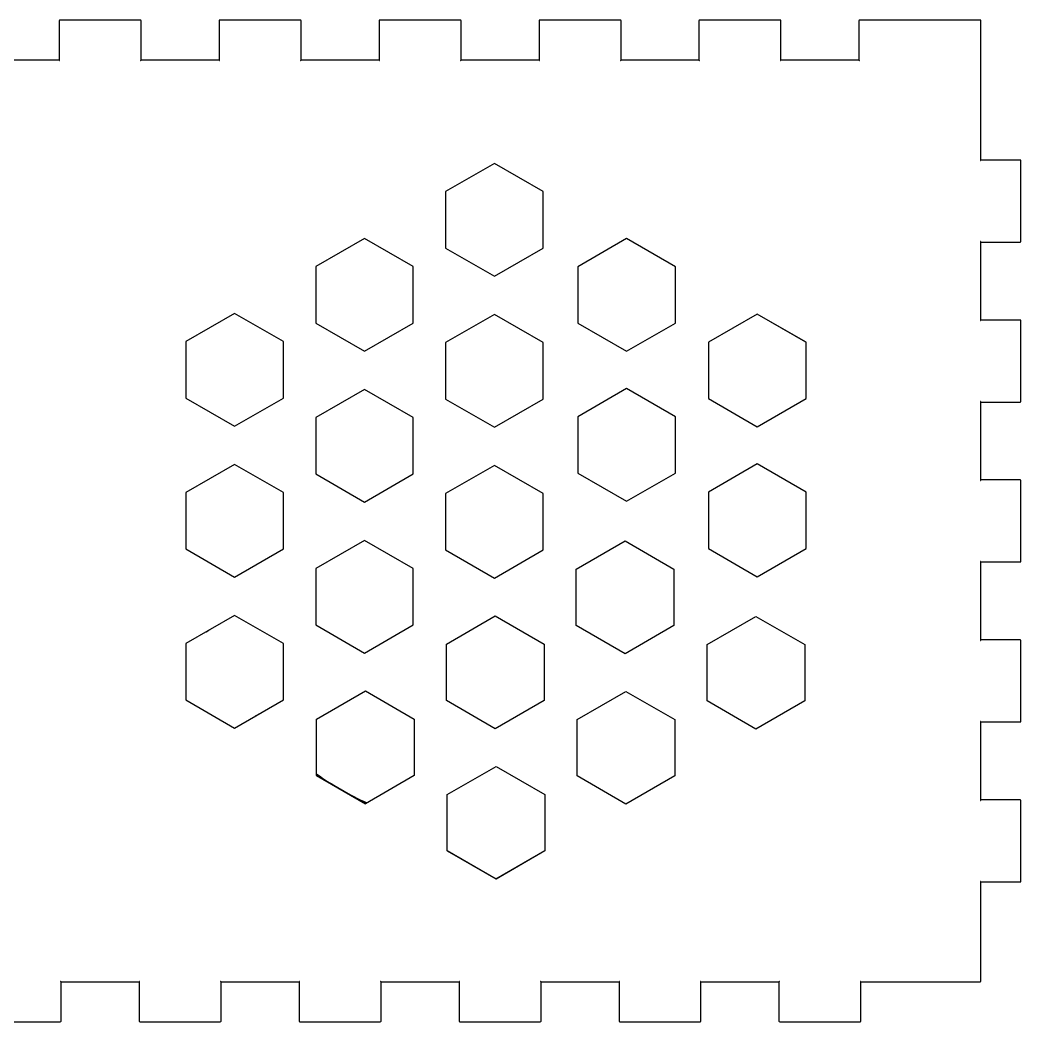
# Model space of a CAD drawing. Header units: millimetres. Extents: x 10 to 620, y 8 to 435.
# Drawn here: x 412.3 to 512.4, y 124.4 to 224.6 of the extents above; entities that cross this region are included whole.
import ezdxf

# ---------------------------------------------------------------- set-up
doc = ezdxf.new("R2010")
doc.units = ezdxf.units.MM
doc.linetypes.add('CENTERX2', pattern=[20.32, 12.7, -2.54, 2.54, -2.54])

msp = doc.modelspace()

# ---------------------------------------------------------------- linework, layer by layer
at = {"color": 7, "linetype": 'Continuous'}
for p, q in [((416.23, 224.57), (416.2, 224.52)), ((416.23, 224.57), (416.2, 224.52)), ((416.2, 224.52), (416.2, 224.5)), ((416.2, 224.52), (416.2, 224.5)), ((416.2, 224.5), (416.2, 220.6)), ((416.2, 224.5), (416.2, 220.6)), ((416.28, 224.6), (416.23, 224.57)), ((416.28, 224.6), (416.23, 224.57)), ((416.3, 224.6), (416.28, 224.6)), ((416.3, 224.6), (416.28, 224.6)), ((424.3, 224.6), (416.3, 224.6)), ((424.3, 224.6), (416.3, 224.6)), ((424.32, 224.6), (424.3, 224.6)), ((424.32, 224.6), (424.3, 224.6)), ((424.37, 224.57), (424.32, 224.6)), ((424.37, 224.57), (424.32, 224.6)), ((424.4, 224.52), (424.37, 224.57)), ((424.4, 224.52), (424.37, 224.57)), ((424.4, 224.5), (424.4, 224.52)), ((424.4, 224.5), (424.4, 224.52)), ((424.4, 220.6), (424.4, 224.5)), ((424.4, 220.6), (424.4, 224.5)), ((432.23, 224.57), (432.2, 224.52)), ((432.23, 224.57), (432.2, 224.52)), ((432.2, 224.52), (432.2, 224.5)), ((432.2, 224.52), (432.2, 224.5)), ((432.2, 224.5), (432.2, 220.6)), ((432.2, 224.5), (432.2, 220.6)), ((432.28, 224.6), (432.23, 224.57)), ((432.28, 224.6), (432.23, 224.57)), ((432.3, 224.6), (432.28, 224.6)), ((432.3, 224.6), (432.28, 224.6)), ((440.3, 224.6), (432.3, 224.6)), ((440.3, 224.6), (432.3, 224.6)), ((440.32, 224.6), (440.3, 224.6)), ((440.32, 224.6), (440.3, 224.6)), ((440.37, 224.57), (440.32, 224.6)), ((440.37, 224.57), (440.32, 224.6)), ((440.4, 224.52), (440.37, 224.57)), ((440.4, 224.52), (440.37, 224.57)), ((440.4, 224.5), (440.4, 224.52)), ((440.4, 224.5), (440.4, 224.52)), ((440.4, 220.6), (440.4, 224.5)), ((440.4, 220.6), (440.4, 224.5)), ((448.23, 224.57), (448.2, 224.52)), ((448.23, 224.57), (448.2, 224.52)), ((448.2, 224.52), (448.2, 224.5)), ((448.2, 224.52), (448.2, 224.5)), ((448.2, 224.5), (448.2, 220.6)), ((448.2, 224.5), (448.2, 220.6)), ((448.28, 224.6), (448.23, 224.57)), ((448.28, 224.6), (448.23, 224.57)), ((448.3, 224.6), (448.28, 224.6)), ((448.3, 224.6), (448.28, 224.6)), ((456.3, 224.6), (448.3, 224.6)), ((456.3, 224.6), (448.3, 224.6)), ((456.32, 224.6), (456.3, 224.6)), ((456.32, 224.6), (456.3, 224.6)), ((456.37, 224.57), (456.32, 224.6)), ((456.37, 224.57), (456.32, 224.6)), ((456.4, 224.52), (456.37, 224.57)), ((456.4, 224.52), (456.37, 224.57)), ((456.4, 224.5), (456.4, 224.52)), ((456.4, 224.5), (456.4, 224.52)), ((456.4, 220.6), (456.4, 224.5)), ((456.4, 220.6), (456.4, 224.5)), ((464.23, 224.57), (464.2, 224.52)), ((464.23, 224.57), (464.2, 224.52)), ((464.2, 224.52), (464.2, 224.5)), ((464.2, 224.52), (464.2, 224.5)), ((464.2, 224.5), (464.2, 220.6)), ((464.2, 224.5), (464.2, 220.6)), ((464.28, 224.6), (464.23, 224.57)), ((464.28, 224.6), (464.23, 224.57)), ((464.3, 224.6), (464.28, 224.6)), ((464.3, 224.6), (464.28, 224.6)), ((472.3, 224.6), (464.3, 224.6)), ((472.3, 224.6), (464.3, 224.6)), ((472.32, 224.6), (472.3, 224.6)), ((472.32, 224.6), (472.3, 224.6)), ((472.37, 224.57), (472.32, 224.6)), ((472.37, 224.57), (472.32, 224.6)), ((472.4, 224.52), (472.37, 224.57)), ((472.4, 224.52), (472.37, 224.57)), ((472.4, 224.5), (472.4, 224.52)), ((472.4, 224.5), (472.4, 224.52)), ((472.4, 220.6), (472.4, 224.5)), ((472.4, 220.6), (472.4, 224.5)), ((480.23, 224.57), (480.2, 224.52)), ((480.23, 224.57), (480.2, 224.52)), ((480.2, 224.52), (480.2, 224.5)), ((480.2, 224.52), (480.2, 224.5)), ((480.2, 224.5), (480.2, 220.6)), ((480.2, 224.5), (480.2, 220.6)), ((480.28, 224.6), (480.23, 224.57)), ((480.28, 224.6), (480.23, 224.57)), ((480.3, 224.6), (480.28, 224.6)), ((480.3, 224.6), (480.28, 224.6)), ((488.3, 224.6), (480.3, 224.6)), ((488.3, 224.6), (480.3, 224.6)), ((488.31, 224.6), (488.3, 224.6)), ((488.31, 224.6), (488.3, 224.6)), ((488.37, 224.57), (488.31, 224.6)), ((488.37, 224.57), (488.31, 224.6)), ((488.4, 224.52), (488.37, 224.57)), ((488.4, 224.52), (488.37, 224.57)), ((488.4, 224.5), (488.4, 224.52)), ((488.4, 224.5), (488.4, 224.52)), ((488.4, 220.6), (488.4, 224.5)), ((488.4, 220.6), (488.4, 224.5)), ((496.23, 224.57), (496.2, 224.52)), ((496.23, 224.57), (496.2, 224.52)), ((496.2, 224.52), (496.2, 224.5)), ((496.2, 224.52), (496.2, 224.5)), ((496.2, 224.5), (496.2, 220.6)), ((496.2, 224.5), (496.2, 220.6)), ((496.28, 224.6), (496.23, 224.57)), ((496.28, 224.6), (496.23, 224.57)), ((496.3, 224.6), (496.28, 224.6)), ((496.3, 224.6), (496.28, 224.6)), ((508.3, 224.6), (496.3, 224.6)), ((508.3, 224.6), (496.3, 224.6)), ((508.32, 224.6), (508.3, 224.6)), ((508.32, 224.6), (508.3, 224.6)), ((508.37, 224.57), (508.32, 224.6)), ((508.37, 224.57), (508.32, 224.6)), ((508.4, 224.52), (508.37, 224.57)), ((508.4, 224.52), (508.37, 224.57)), ((508.4, 224.5), (508.4, 224.52)), ((508.4, 224.5), (508.4, 224.52)), ((508.4, 220.5), (508.4, 224.5)), ((508.4, 220.5), (508.4, 224.5)), ((416.2, 220.6), (408.4, 220.6)), ((416.2, 220.6), (408.4, 220.6)), ((416.2, 220.6), (416.2, 220.59)), ((416.21, 220.6), (416.2, 220.6)), ((416.2, 220.6), (416.2, 220.59)), ((416.21, 220.6), (416.2, 220.6)), ((416.2, 220.59), (416.21, 220.56)), ((416.2, 220.59), (416.21, 220.56)), ((416.24, 220.59), (416.21, 220.6)), ((416.24, 220.59), (416.21, 220.6)), ((416.21, 220.56), (416.24, 220.56)), ((416.21, 220.56), (416.24, 220.56)), ((416.24, 220.56), (416.24, 220.59)), ((416.24, 220.56), (416.24, 220.59)), ((424.39, 220.6), (424.36, 220.59)), ((424.39, 220.6), (424.36, 220.59)), ((424.36, 220.59), (424.36, 220.56)), ((424.36, 220.59), (424.36, 220.56)), ((424.36, 220.56), (424.38, 220.56)), ((424.36, 220.56), (424.38, 220.56)), ((424.38, 220.56), (424.4, 220.59)), ((424.38, 220.56), (424.4, 220.59)), ((424.4, 220.6), (424.39, 220.6)), ((424.4, 220.6), (424.39, 220.6)), ((432.2, 220.6), (424.4, 220.6)), ((424.4, 220.59), (424.4, 220.6)), ((432.2, 220.6), (424.4, 220.6)), ((424.4, 220.59), (424.4, 220.6)), ((432.2, 220.6), (432.2, 220.59)), ((432.21, 220.6), (432.2, 220.6)), ((432.2, 220.6), (432.2, 220.59)), ((432.21, 220.6), (432.2, 220.6)), ((432.2, 220.59), (432.21, 220.56)), ((432.2, 220.59), (432.21, 220.56)), ((432.24, 220.59), (432.21, 220.6)), ((432.24, 220.59), (432.21, 220.6)), ((432.21, 220.56), (432.24, 220.56)), ((432.21, 220.56), (432.24, 220.56)), ((432.24, 220.56), (432.24, 220.59)), ((432.24, 220.56), (432.24, 220.59)), ((440.39, 220.6), (440.36, 220.59)), ((440.39, 220.6), (440.36, 220.59)), ((440.36, 220.59), (440.36, 220.56)), ((440.36, 220.59), (440.36, 220.56)), ((440.36, 220.56), (440.39, 220.56)), ((440.36, 220.56), (440.39, 220.56)), ((440.4, 220.6), (440.39, 220.6)), ((440.4, 220.6), (440.39, 220.6)), ((440.39, 220.56), (440.4, 220.59)), ((440.39, 220.56), (440.4, 220.59)), ((448.2, 220.6), (440.4, 220.6)), ((440.4, 220.59), (440.4, 220.6)), ((448.2, 220.6), (440.4, 220.6)), ((440.4, 220.59), (440.4, 220.6)), ((448.2, 220.6), (448.2, 220.59)), ((448.21, 220.6), (448.2, 220.6)), ((448.2, 220.6), (448.2, 220.59)), ((448.21, 220.6), (448.2, 220.6)), ((448.2, 220.59), (448.21, 220.56)), ((448.2, 220.59), (448.21, 220.56)), ((448.24, 220.59), (448.21, 220.6)), ((448.24, 220.59), (448.21, 220.6)), ((448.21, 220.56), (448.24, 220.56)), ((448.21, 220.56), (448.24, 220.56)), ((448.24, 220.56), (448.24, 220.59)), ((448.24, 220.56), (448.24, 220.59)), ((456.39, 220.6), (456.36, 220.59)), ((456.39, 220.6), (456.36, 220.59)), ((456.36, 220.59), (456.36, 220.56)), ((456.36, 220.59), (456.36, 220.56)), ((456.36, 220.56), (456.38, 220.56)), ((456.36, 220.56), (456.38, 220.56)), ((456.38, 220.56), (456.4, 220.59)), ((456.38, 220.56), (456.4, 220.59)), ((456.4, 220.6), (456.39, 220.6)), ((456.4, 220.6), (456.39, 220.6)), ((464.2, 220.6), (456.4, 220.6)), ((456.4, 220.59), (456.4, 220.6)), ((464.2, 220.6), (456.4, 220.6)), ((456.4, 220.59), (456.4, 220.6)), ((464.2, 220.6), (464.2, 220.59)), ((464.21, 220.6), (464.2, 220.6)), ((464.2, 220.6), (464.2, 220.59)), ((464.21, 220.6), (464.2, 220.6)), ((464.2, 220.59), (464.21, 220.56)), ((464.2, 220.59), (464.21, 220.56)), ((464.24, 220.59), (464.21, 220.6)), ((464.24, 220.59), (464.21, 220.6)), ((464.21, 220.56), (464.24, 220.56)), ((464.21, 220.56), (464.24, 220.56)), ((464.24, 220.56), (464.24, 220.59)), ((464.24, 220.56), (464.24, 220.59)), ((472.39, 220.6), (472.36, 220.59)), ((472.39, 220.6), (472.36, 220.59)), ((472.36, 220.59), (472.36, 220.56)), ((472.36, 220.59), (472.36, 220.56)), ((472.36, 220.56), (472.38, 220.56)), ((472.36, 220.56), (472.38, 220.56)), ((472.38, 220.56), (472.4, 220.59)), ((472.38, 220.56), (472.4, 220.59)), ((472.4, 220.6), (472.39, 220.6)), ((472.4, 220.6), (472.39, 220.6)), ((480.2, 220.6), (472.4, 220.6)), ((472.4, 220.59), (472.4, 220.6)), ((480.2, 220.6), (472.4, 220.6)), ((472.4, 220.59), (472.4, 220.6)), ((480.2, 220.6), (480.2, 220.59)), ((480.21, 220.6), (480.2, 220.6)), ((480.2, 220.6), (480.2, 220.59)), ((480.21, 220.6), (480.2, 220.6)), ((480.2, 220.59), (480.21, 220.56)), ((480.2, 220.59), (480.21, 220.56)), ((480.24, 220.59), (480.21, 220.6)), ((480.24, 220.59), (480.21, 220.6)), ((480.21, 220.56), (480.24, 220.56)), ((480.21, 220.56), (480.24, 220.56)), ((480.24, 220.56), (480.24, 220.59)), ((480.24, 220.56), (480.24, 220.59)), ((488.39, 220.6), (488.36, 220.59)), ((488.39, 220.6), (488.36, 220.59)), ((488.36, 220.59), (488.36, 220.56)), ((488.36, 220.59), (488.36, 220.56)), ((488.36, 220.56), (488.39, 220.56)), ((488.36, 220.56), (488.39, 220.56)), ((488.4, 220.6), (488.39, 220.6)), ((488.4, 220.6), (488.39, 220.6)), ((488.39, 220.56), (488.4, 220.59)), ((488.39, 220.56), (488.4, 220.59)), ((496.2, 220.6), (488.4, 220.6)), ((488.4, 220.59), (488.4, 220.6)), ((496.2, 220.6), (488.4, 220.6)), ((488.4, 220.59), (488.4, 220.6)), ((496.2, 220.6), (496.2, 220.59)), ((496.21, 220.6), (496.2, 220.6)), ((496.2, 220.6), (496.2, 220.59)), ((496.21, 220.6), (496.2, 220.6)), ((496.2, 220.59), (496.21, 220.56)), ((496.2, 220.59), (496.21, 220.56)), ((496.24, 220.59), (496.21, 220.6)), ((496.24, 220.59), (496.21, 220.6)), ((496.21, 220.56), (496.24, 220.56)), ((496.21, 220.56), (496.24, 220.56)), ((496.24, 220.56), (496.24, 220.59)), ((496.24, 220.56), (496.24, 220.59)), ((508.4, 210.6), (508.4, 220.5)), ((508.4, 210.6), (508.4, 220.5)), ((508.39, 210.6), (508.36, 210.59)), ((508.39, 210.6), (508.36, 210.59)), ((508.36, 210.59), (508.36, 210.56)), ((508.36, 210.59), (508.36, 210.56)), ((508.36, 210.56), (508.38, 210.56)), ((508.36, 210.56), (508.38, 210.56)), ((508.38, 210.56), (508.4, 210.59)), ((508.38, 210.56), (508.4, 210.59)), ((508.4, 210.6), (508.39, 210.6)), ((508.4, 210.6), (508.39, 210.6)), ((512.3, 210.6), (508.4, 210.6)), ((508.4, 210.59), (508.4, 210.6)), ((512.3, 210.6), (508.4, 210.6)), ((508.4, 210.59), (508.4, 210.6)), ((512.31, 210.6), (512.3, 210.6)), ((512.31, 210.6), (512.3, 210.6)), ((512.37, 210.57), (512.31, 210.6)), ((512.37, 210.57), (512.31, 210.6)), ((512.4, 210.52), (512.37, 210.57)), ((512.4, 210.52), (512.37, 210.57)), ((512.4, 210.5), (512.4, 210.52)), ((512.4, 210.5), (512.4, 210.52)), ((512.4, 202.5), (512.4, 210.5)), ((512.4, 202.5), (512.4, 210.5)), ((459.74, 210.26), (454.86, 207.44)), ((464.62, 207.44), (459.74, 210.26)), ((454.86, 207.44), (454.86, 201.8)), ((464.62, 201.8), (464.62, 207.44)), ((446.75, 202.76), (441.87, 199.94)), ((451.63, 199.94), (446.75, 202.76)), ((472.95, 202.75), (468.07, 199.93)), ((477.84, 199.93), (472.95, 202.75)), ((477.84, 199.93), (472.95, 202.75)), ((508.38, 202.44), (508.36, 202.44)), ((508.36, 202.44), (508.36, 202.41)), ((508.38, 202.44), (508.36, 202.44)), ((508.36, 202.44), (508.36, 202.41)), ((508.36, 202.41), (508.39, 202.4)), ((508.36, 202.41), (508.39, 202.4)), ((508.4, 202.41), (508.38, 202.44)), ((508.4, 202.41), (508.38, 202.44)), ((508.4, 202.4), (508.4, 202.41)), ((508.4, 202.4), (508.4, 202.41)), ((512.31, 202.4), (512.37, 202.43)), ((512.31, 202.4), (512.37, 202.43)), ((512.37, 202.43), (512.4, 202.48)), ((512.37, 202.43), (512.4, 202.48)), ((512.4, 202.48), (512.4, 202.5)), ((512.4, 202.48), (512.4, 202.5)), ((454.86, 201.8), (459.74, 198.98)), ((459.74, 198.98), (464.62, 201.8)), ((508.39, 202.4), (508.4, 202.4)), ((508.39, 202.4), (508.4, 202.4)), ((508.4, 194.6), (508.4, 202.4)), ((508.4, 202.4), (512.3, 202.4)), ((508.4, 194.6), (508.4, 202.4)), ((508.4, 202.4), (512.3, 202.4)), ((512.3, 202.4), (512.31, 202.4)), ((512.3, 202.4), (512.31, 202.4)), ((441.87, 199.94), (441.87, 194.3)), ((451.63, 194.3), (451.63, 199.94)), ((468.07, 199.93), (468.07, 194.29)), ((477.84, 194.29), (477.84, 199.93)), ((433.76, 195.26), (428.88, 192.44)), ((438.64, 192.44), (433.76, 195.26)), ((459.74, 195.16), (454.86, 192.34)), ((464.62, 192.34), (459.74, 195.16)), ((486.03, 195.2), (481.15, 192.38)), ((490.88, 192.4), (486.03, 195.2)), ((490.91, 192.38), (486.03, 195.2)), ((508.39, 194.6), (508.36, 194.59)), ((508.39, 194.6), (508.36, 194.59)), ((508.36, 194.59), (508.36, 194.56)), ((508.36, 194.59), (508.36, 194.56)), ((508.36, 194.56), (508.38, 194.56)), ((508.36, 194.56), (508.38, 194.56)), ((508.38, 194.56), (508.4, 194.59)), ((508.38, 194.56), (508.4, 194.59)), ((508.4, 194.6), (508.39, 194.6)), ((508.4, 194.6), (508.39, 194.6)), ((512.3, 194.6), (508.4, 194.6)), ((508.4, 194.59), (508.4, 194.6)), ((512.3, 194.6), (508.4, 194.6)), ((508.4, 194.59), (508.4, 194.6)), ((512.31, 194.6), (512.3, 194.6)), ((512.31, 194.6), (512.3, 194.6)), ((512.37, 194.57), (512.31, 194.6)), ((512.37, 194.57), (512.31, 194.6)), ((512.4, 194.52), (512.37, 194.57)), ((512.4, 194.52), (512.37, 194.57)), ((512.4, 194.5), (512.4, 194.52)), ((512.4, 194.5), (512.4, 194.52)), ((512.4, 186.5), (512.4, 194.5)), ((512.4, 186.5), (512.4, 194.5)), ((441.87, 194.3), (446.75, 191.48)), ((446.75, 191.48), (451.63, 194.3)), ((468.07, 194.29), (472.95, 191.47)), ((472.95, 191.47), (477.84, 194.29)), ((428.88, 192.44), (428.88, 186.8)), ((428.88, 192.4), (428.88, 186.8)), ((438.64, 186.8), (438.64, 192.44)), ((454.86, 192.34), (454.86, 186.7)), ((464.62, 186.7), (464.62, 192.34)), ((481.15, 192.38), (481.15, 186.74)), ((490.91, 186.74), (490.91, 192.38)), ((446.75, 187.66), (441.87, 184.84)), ((451.63, 184.84), (446.75, 187.66)), ((472.95, 187.75), (468.07, 184.93)), ((477.84, 184.93), (472.95, 187.75)), ((428.88, 186.8), (433.76, 183.98)), ((433.76, 183.98), (438.64, 186.8)), ((454.86, 186.7), (459.74, 183.88)), ((459.74, 183.88), (464.62, 186.7)), ((481.15, 186.74), (486.03, 183.92)), ((486.03, 183.92), (490.91, 186.74)), ((508.38, 186.44), (508.36, 186.44)), ((508.36, 186.44), (508.36, 186.42)), ((508.38, 186.44), (508.36, 186.44)), ((508.36, 186.44), (508.36, 186.42)), ((508.36, 186.42), (508.39, 186.4)), ((508.36, 186.42), (508.39, 186.4)), ((508.4, 186.41), (508.38, 186.44)), ((508.4, 186.41), (508.38, 186.44)), ((508.39, 186.4), (508.4, 186.4)), ((508.39, 186.4), (508.4, 186.4)), ((508.4, 186.4), (508.4, 186.41)), ((508.4, 186.4), (508.4, 186.41)), ((508.4, 178.6), (508.4, 186.4)), ((508.4, 186.4), (512.3, 186.4)), ((508.4, 178.6), (508.4, 186.4)), ((508.4, 186.4), (512.3, 186.4)), ((512.3, 186.4), (512.31, 186.4)), ((512.3, 186.4), (512.31, 186.4)), ((512.31, 186.4), (512.37, 186.43)), ((512.31, 186.4), (512.37, 186.43)), ((512.37, 186.43), (512.4, 186.48)), ((512.37, 186.43), (512.4, 186.48)), ((512.4, 186.48), (512.4, 186.5)), ((512.4, 186.48), (512.4, 186.5)), ((441.87, 184.84), (441.87, 179.2)), ((451.63, 179.2), (451.63, 184.84)), ((468.07, 184.93), (468.07, 179.29)), ((477.84, 179.29), (477.84, 184.93)), ((433.76, 180.16), (428.88, 177.34)), ((438.64, 177.34), (433.76, 180.16)), ((459.74, 180.06), (454.86, 177.24)), ((464.62, 177.24), (459.74, 180.06)), ((486.03, 180.2), (481.15, 177.38)), ((490.91, 177.38), (486.03, 180.2)), ((441.87, 179.2), (446.75, 176.38)), ((446.75, 176.38), (451.63, 179.2)), ((468.07, 179.29), (472.95, 176.47)), ((472.95, 176.47), (477.84, 179.29)), ((508.39, 178.6), (508.36, 178.59)), ((508.39, 178.6), (508.36, 178.59)), ((508.36, 178.59), (508.36, 178.56)), ((508.36, 178.59), (508.36, 178.56)), ((508.36, 178.56), (508.38, 178.56)), ((508.36, 178.56), (508.38, 178.56)), ((508.38, 178.56), (508.4, 178.59)), ((508.38, 178.56), (508.4, 178.59)), ((508.4, 178.6), (508.39, 178.6)), ((508.4, 178.6), (508.39, 178.6)), ((512.3, 178.6), (508.4, 178.6)), ((508.4, 178.59), (508.4, 178.6)), ((512.3, 178.6), (508.4, 178.6)), ((508.4, 178.59), (508.4, 178.6)), ((512.31, 178.6), (512.3, 178.6)), ((512.31, 178.6), (512.3, 178.6)), ((512.37, 178.57), (512.31, 178.6)), ((512.37, 178.57), (512.31, 178.6)), ((512.4, 178.52), (512.37, 178.57)), ((512.4, 178.52), (512.37, 178.57)), ((512.4, 178.5), (512.4, 178.52)), ((512.4, 178.5), (512.4, 178.52)), ((512.4, 170.5), (512.4, 178.5)), ((512.4, 170.5), (512.4, 178.5)), ((481.15, 177.38), (481.15, 171.74)), ((490.91, 171.74), (490.91, 177.38)), ((428.88, 177.34), (428.88, 171.7)), ((428.88, 177.34), (428.88, 171.7)), ((438.64, 171.7), (438.64, 177.34)), ((454.86, 177.24), (454.86, 171.6)), ((464.62, 171.6), (464.62, 177.24)), ((446.75, 172.56), (441.87, 169.74)), ((451.63, 169.74), (446.75, 172.56)), ((467.93, 169.69), (472.82, 172.51)), ((472.82, 172.51), (477.7, 169.69)), ((428.88, 171.7), (433.76, 168.88)), ((433.76, 168.88), (438.64, 171.7)), ((454.86, 171.6), (459.74, 168.78)), ((459.74, 168.78), (464.62, 171.6)), ((481.15, 171.74), (486.03, 168.92)), ((486.03, 168.92), (490.91, 171.74)), ((508.38, 170.44), (508.36, 170.44)), ((508.36, 170.44), (508.36, 170.41)), ((508.38, 170.44), (508.36, 170.44)), ((508.36, 170.44), (508.36, 170.41)), ((508.36, 170.41), (508.39, 170.4)), ((508.36, 170.41), (508.39, 170.4)), ((508.4, 170.41), (508.38, 170.44)), ((508.4, 170.41), (508.38, 170.44)), ((508.39, 170.4), (508.4, 170.4)), ((508.39, 170.4), (508.4, 170.4)), ((508.4, 170.4), (508.4, 170.41)), ((508.4, 170.4), (508.4, 170.41)), ((508.4, 162.6), (508.4, 170.4)), ((508.4, 170.4), (512.3, 170.4)), ((508.4, 162.6), (508.4, 170.4)), ((508.4, 170.4), (512.3, 170.4)), ((512.3, 170.4), (512.31, 170.4)), ((512.3, 170.4), (512.31, 170.4)), ((512.31, 170.4), (512.37, 170.43)), ((512.31, 170.4), (512.37, 170.43)), ((512.37, 170.43), (512.4, 170.48)), ((512.37, 170.43), (512.4, 170.48)), ((512.4, 170.48), (512.4, 170.5)), ((512.4, 170.48), (512.4, 170.5)), ((441.87, 169.74), (441.87, 164.1)), ((451.63, 164.1), (451.63, 169.74)), ((467.93, 164.05), (467.93, 169.69)), ((477.7, 169.69), (477.7, 164.05)), ((433.76, 165.06), (428.88, 162.24)), ((438.64, 162.24), (433.76, 165.06)), ((454.94, 162.19), (459.83, 165.01)), ((459.83, 165.01), (464.71, 162.19)), ((481.01, 162.14), (485.89, 164.96)), ((485.89, 164.96), (490.77, 162.14)), ((441.87, 164.1), (446.75, 161.28)), ((446.75, 161.28), (451.63, 164.1)), ((472.82, 161.23), (467.93, 164.05)), ((477.7, 164.05), (472.82, 161.23)), ((508.39, 162.6), (508.36, 162.59)), ((508.39, 162.6), (508.36, 162.59)), ((508.36, 162.59), (508.36, 162.56)), ((508.36, 162.59), (508.36, 162.56)), ((508.36, 162.56), (508.38, 162.56)), ((508.36, 162.56), (508.38, 162.56)), ((508.38, 162.56), (508.4, 162.59)), ((508.38, 162.56), (508.4, 162.59)), ((508.4, 162.6), (508.39, 162.6)), ((508.4, 162.6), (508.39, 162.6)), ((512.3, 162.6), (508.4, 162.6)), ((508.4, 162.59), (508.4, 162.6)), ((512.3, 162.6), (508.4, 162.6)), ((508.4, 162.59), (508.4, 162.6)), ((512.31, 162.6), (512.3, 162.6)), ((512.31, 162.6), (512.3, 162.6)), ((512.37, 162.57), (512.31, 162.6)), ((512.37, 162.57), (512.31, 162.6)), ((512.4, 162.52), (512.37, 162.57)), ((512.4, 162.52), (512.37, 162.57)), ((512.4, 162.5), (512.4, 162.52)), ((512.4, 162.5), (512.4, 162.52)), ((512.4, 154.5), (512.4, 162.5)), ((512.4, 154.5), (512.4, 162.5)), ((428.88, 162.24), (428.88, 156.6)), ((428.88, 162.24), (428.88, 156.6)), ((438.64, 156.6), (438.64, 162.24)), ((454.94, 156.55), (454.94, 162.19)), ((464.71, 162.19), (464.71, 156.55)), ((481.01, 156.5), (481.01, 162.14)), ((490.77, 162.14), (490.77, 156.5)), ((441.95, 154.69), (446.84, 157.51)), ((446.84, 157.51), (451.72, 154.69)), ((468.02, 154.64), (472.9, 157.46)), ((472.9, 157.46), (477.78, 154.64)), ((428.88, 156.6), (433.76, 153.78)), ((428.88, 156.6), (433.76, 153.78)), ((433.76, 153.78), (438.64, 156.6)), ((459.83, 153.73), (454.94, 156.55)), ((464.71, 156.55), (459.83, 153.73)), ((485.89, 153.68), (481.01, 156.5)), ((490.77, 156.5), (485.89, 153.68)), ((441.95, 149.05), (441.95, 154.69)), ((451.72, 154.69), (451.72, 149.05)), ((468.02, 149), (468.02, 154.64)), ((477.78, 154.64), (477.78, 149)), ((508.38, 154.44), (508.36, 154.44)), ((508.36, 154.44), (508.36, 154.41)), ((508.38, 154.44), (508.36, 154.44)), ((508.36, 154.44), (508.36, 154.41)), ((508.36, 154.41), (508.39, 154.4)), ((508.36, 154.41), (508.39, 154.4)), ((508.4, 154.41), (508.38, 154.44)), ((508.4, 154.41), (508.38, 154.44)), ((508.39, 154.4), (508.4, 154.4)), ((508.39, 154.4), (508.4, 154.4)), ((508.4, 154.4), (508.4, 154.41)), ((508.4, 154.4), (508.4, 154.41)), ((508.4, 146.6), (508.4, 154.4)), ((508.4, 154.4), (512.3, 154.4)), ((508.4, 146.6), (508.4, 154.4)), ((508.4, 154.4), (512.3, 154.4)), ((512.3, 154.4), (512.31, 154.4)), ((512.3, 154.4), (512.31, 154.4)), ((512.31, 154.4), (512.37, 154.43)), ((512.31, 154.4), (512.37, 154.43)), ((512.37, 154.43), (512.4, 154.48)), ((512.37, 154.43), (512.4, 154.48)), ((512.4, 154.48), (512.4, 154.5)), ((512.4, 154.48), (512.4, 154.5)), ((455.03, 147.14), (459.91, 149.96)), ((459.91, 149.96), (464.79, 147.14)), ((446.84, 146.23), (441.95, 149.05)), ((441.95, 149.05), (446.84, 146.23)), ((451.72, 149.05), (446.84, 146.23)), ((472.9, 146.18), (468.02, 149)), ((477.78, 149), (472.9, 146.18)), ((455.03, 141.5), (455.03, 147.14)), ((464.79, 147.14), (464.79, 141.5)), ((508.39, 146.6), (508.36, 146.59)), ((508.39, 146.6), (508.36, 146.59)), ((508.36, 146.59), (508.36, 146.56)), ((508.36, 146.59), (508.36, 146.56)), ((508.36, 146.56), (508.38, 146.56)), ((508.36, 146.56), (508.38, 146.56)), ((508.38, 146.56), (508.4, 146.59)), ((508.38, 146.56), (508.4, 146.59)), ((508.4, 146.6), (508.39, 146.6)), ((508.4, 146.6), (508.39, 146.6)), ((512.3, 146.6), (508.4, 146.6)), ((508.4, 146.59), (508.4, 146.6)), ((512.3, 146.6), (508.4, 146.6)), ((508.4, 146.59), (508.4, 146.6)), ((512.31, 146.6), (512.3, 146.6)), ((512.31, 146.6), (512.3, 146.6)), ((512.37, 146.57), (512.31, 146.6)), ((512.37, 146.57), (512.31, 146.6)), ((512.4, 146.52), (512.37, 146.57)), ((512.4, 146.52), (512.37, 146.57)), ((512.4, 146.5), (512.4, 146.52)), ((512.4, 146.5), (512.4, 146.52)), ((512.4, 138.5), (512.4, 146.5)), ((512.4, 138.5), (512.4, 146.5)), ((459.91, 138.68), (455.03, 141.5)), ((455.03, 141.5), (459.88, 138.7)), ((459.88, 138.7), (464.79, 141.54)), ((464.79, 141.5), (459.91, 138.68)), ((508.38, 138.44), (508.36, 138.44)), ((508.36, 138.44), (508.36, 138.42)), ((508.38, 138.44), (508.36, 138.44)), ((508.36, 138.44), (508.36, 138.42)), ((508.36, 138.42), (508.39, 138.4)), ((508.36, 138.42), (508.39, 138.4)), ((508.4, 138.41), (508.38, 138.44)), ((508.4, 138.41), (508.38, 138.44)), ((508.39, 138.4), (508.4, 138.4)), ((508.39, 138.4), (508.4, 138.4)), ((508.4, 138.4), (508.4, 138.41)), ((508.4, 138.4), (508.4, 138.41)), ((508.4, 128.5), (508.4, 138.4)), ((508.4, 138.4), (512.3, 138.4)), ((508.4, 128.5), (508.4, 138.4)), ((508.4, 138.4), (512.3, 138.4)), ((512.3, 138.4), (512.31, 138.4)), ((512.3, 138.4), (512.31, 138.4)), ((512.31, 138.4), (512.37, 138.43)), ((512.31, 138.4), (512.37, 138.43)), ((512.37, 138.43), (512.4, 138.48)), ((512.37, 138.43), (512.4, 138.48)), ((512.4, 138.48), (512.4, 138.5)), ((512.4, 138.48), (512.4, 138.5)), ((416.38, 128.44), (416.36, 128.44)), ((416.36, 128.44), (416.36, 128.41)), ((416.38, 128.44), (416.36, 128.44)), ((416.36, 128.44), (416.36, 128.41)), ((416.36, 128.41), (416.39, 128.4)), ((416.36, 128.41), (416.39, 128.4)), ((416.4, 128.41), (416.38, 128.44)), ((416.4, 128.41), (416.38, 128.44)), ((416.39, 128.4), (416.4, 128.4)), ((416.39, 128.4), (416.4, 128.4)), ((416.4, 128.4), (416.4, 128.41)), ((416.4, 128.4), (416.4, 128.41)), ((416.4, 124.5), (416.4, 128.4)), ((416.4, 128.4), (424.2, 128.4)), ((416.4, 124.5), (416.4, 128.4)), ((416.4, 128.4), (424.2, 128.4)), ((424.21, 128.44), (424.2, 128.41)), ((424.21, 128.44), (424.2, 128.41)), ((424.2, 128.41), (424.2, 128.4)), ((424.2, 128.41), (424.2, 128.4)), ((424.2, 128.4), (424.21, 128.4)), ((424.2, 128.4), (424.2, 124.5)), ((424.2, 128.4), (424.2, 124.5)), ((424.2, 128.4), (424.21, 128.4)), ((424.24, 128.44), (424.21, 128.44)), ((424.24, 128.44), (424.21, 128.44)), ((424.21, 128.4), (424.24, 128.41)), ((424.21, 128.4), (424.24, 128.41)), ((424.24, 128.41), (424.24, 128.44)), ((424.24, 128.41), (424.24, 128.44)), ((432.39, 128.44), (432.36, 128.44)), ((432.36, 128.44), (432.36, 128.41)), ((432.39, 128.44), (432.36, 128.44)), ((432.36, 128.44), (432.36, 128.41)), ((432.36, 128.41), (432.39, 128.4)), ((432.36, 128.41), (432.39, 128.4)), ((432.4, 128.41), (432.39, 128.44)), ((432.4, 128.41), (432.39, 128.44)), ((432.39, 128.4), (432.4, 128.4)), ((432.39, 128.4), (432.4, 128.4)), ((432.4, 128.4), (432.4, 128.41)), ((432.4, 128.4), (432.4, 128.41)), ((432.4, 124.5), (432.4, 128.4)), ((432.4, 128.4), (440.2, 128.4)), ((432.4, 124.5), (432.4, 128.4)), ((432.4, 128.4), (440.2, 128.4)), ((440.21, 128.44), (440.2, 128.41)), ((440.21, 128.44), (440.2, 128.41)), ((440.2, 128.41), (440.2, 128.4)), ((440.2, 128.41), (440.2, 128.4)), ((440.2, 128.4), (440.21, 128.4)), ((440.2, 128.4), (440.2, 124.5)), ((440.2, 128.4), (440.2, 124.5)), ((440.2, 128.4), (440.21, 128.4)), ((440.24, 128.44), (440.21, 128.44)), ((440.24, 128.44), (440.21, 128.44)), ((440.21, 128.4), (440.24, 128.41)), ((440.21, 128.4), (440.24, 128.41)), ((440.24, 128.41), (440.24, 128.44)), ((440.24, 128.41), (440.24, 128.44)), ((448.38, 128.44), (448.36, 128.44)), ((448.36, 128.44), (448.36, 128.41)), ((448.38, 128.44), (448.36, 128.44)), ((448.36, 128.44), (448.36, 128.41)), ((448.36, 128.41), (448.39, 128.4)), ((448.36, 128.41), (448.39, 128.4)), ((448.4, 128.41), (448.38, 128.44)), ((448.4, 128.41), (448.38, 128.44)), ((448.39, 128.4), (448.4, 128.4)), ((448.39, 128.4), (448.4, 128.4)), ((448.4, 128.4), (448.4, 128.41)), ((448.4, 128.4), (448.4, 128.41)), ((448.4, 124.5), (448.4, 128.4)), ((448.4, 128.4), (456.2, 128.4)), ((448.4, 124.5), (448.4, 128.4)), ((448.4, 128.4), (456.2, 128.4)), ((456.21, 128.44), (456.2, 128.41)), ((456.21, 128.44), (456.2, 128.41)), ((456.2, 128.41), (456.2, 128.4)), ((456.2, 128.41), (456.2, 128.4)), ((456.2, 128.4), (456.21, 128.4)), ((456.2, 128.4), (456.2, 124.5)), ((456.2, 128.4), (456.2, 124.5)), ((456.2, 128.4), (456.21, 128.4)), ((456.24, 128.44), (456.21, 128.44)), ((456.24, 128.44), (456.21, 128.44)), ((456.21, 128.4), (456.24, 128.41)), ((456.21, 128.4), (456.24, 128.41)), ((456.24, 128.41), (456.24, 128.44)), ((456.24, 128.41), (456.24, 128.44)), ((464.39, 128.44), (464.36, 128.44)), ((464.36, 128.44), (464.36, 128.41)), ((464.39, 128.44), (464.36, 128.44)), ((464.36, 128.44), (464.36, 128.41)), ((464.36, 128.41), (464.39, 128.4)), ((464.36, 128.41), (464.39, 128.4)), ((464.4, 128.41), (464.39, 128.44)), ((464.4, 128.41), (464.39, 128.44)), ((464.39, 128.4), (464.4, 128.4)), ((464.39, 128.4), (464.4, 128.4)), ((464.4, 128.4), (464.4, 128.41)), ((464.4, 128.4), (464.4, 128.41)), ((464.4, 124.5), (464.4, 128.4)), ((464.4, 128.4), (472.2, 128.4)), ((464.4, 124.5), (464.4, 128.4)), ((464.4, 128.4), (472.2, 128.4)), ((472.21, 128.44), (472.2, 128.41)), ((472.21, 128.44), (472.2, 128.41)), ((472.2, 128.41), (472.2, 128.4)), ((472.2, 128.41), (472.2, 128.4)), ((472.2, 128.4), (472.21, 128.4)), ((472.2, 128.4), (472.2, 124.5)), ((472.2, 128.4), (472.2, 124.5)), ((472.2, 128.4), (472.21, 128.4)), ((472.24, 128.44), (472.21, 128.44)), ((472.24, 128.44), (472.21, 128.44)), ((472.21, 128.4), (472.24, 128.41)), ((472.21, 128.4), (472.24, 128.41)), ((472.24, 128.41), (472.24, 128.44)), ((472.24, 128.41), (472.24, 128.44)), ((480.38, 128.44), (480.36, 128.44)), ((480.36, 128.44), (480.36, 128.41)), ((480.38, 128.44), (480.36, 128.44)), ((480.36, 128.44), (480.36, 128.41)), ((480.36, 128.41), (480.39, 128.4)), ((480.36, 128.41), (480.39, 128.4)), ((480.4, 128.41), (480.38, 128.44)), ((480.4, 128.41), (480.38, 128.44)), ((480.39, 128.4), (480.4, 128.4)), ((480.39, 128.4), (480.4, 128.4)), ((480.4, 128.4), (480.4, 128.41)), ((480.4, 128.4), (480.4, 128.41)), ((480.4, 124.5), (480.4, 128.4)), ((480.4, 128.4), (488.2, 128.4)), ((480.4, 124.5), (480.4, 128.4)), ((480.4, 128.4), (488.2, 128.4)), ((488.21, 128.44), (488.2, 128.41)), ((488.21, 128.44), (488.2, 128.41)), ((488.2, 128.41), (488.2, 128.4)), ((488.2, 128.41), (488.2, 128.4)), ((488.2, 128.4), (488.21, 128.4)), ((488.2, 128.4), (488.2, 124.5)), ((488.2, 128.4), (488.2, 124.5)), ((488.2, 128.4), (488.21, 128.4)), ((488.24, 128.44), (488.21, 128.44)), ((488.24, 128.44), (488.21, 128.44)), ((488.21, 128.4), (488.24, 128.41)), ((488.21, 128.4), (488.24, 128.41)), ((488.24, 128.41), (488.24, 128.44)), ((488.24, 128.41), (488.24, 128.44)), ((496.38, 128.44), (496.36, 128.44)), ((496.36, 128.44), (496.36, 128.41)), ((496.38, 128.44), (496.36, 128.44)), ((496.36, 128.44), (496.36, 128.41)), ((496.36, 128.41), (496.39, 128.4)), ((496.36, 128.41), (496.39, 128.4)), ((496.4, 128.41), (496.38, 128.44)), ((496.4, 128.41), (496.38, 128.44)), ((496.39, 128.4), (496.4, 128.4)), ((496.39, 128.4), (496.4, 128.4)), ((496.4, 128.4), (496.4, 128.41)), ((496.4, 128.4), (496.4, 128.41)), ((496.4, 124.5), (496.4, 128.4)), ((496.4, 128.4), (508.3, 128.4)), ((496.4, 124.5), (496.4, 128.4)), ((496.4, 128.4), (508.3, 128.4)), ((508.3, 128.4), (508.32, 128.4)), ((508.3, 128.4), (508.32, 128.4)), ((508.32, 128.4), (508.37, 128.43)), ((508.32, 128.4), (508.37, 128.43)), ((508.37, 128.43), (508.4, 128.48)), ((508.37, 128.43), (508.4, 128.48)), ((508.4, 128.48), (508.4, 128.5)), ((508.4, 128.48), (508.4, 128.5)), ((408.3, 124.4), (416.3, 124.4)), ((408.3, 124.4), (416.3, 124.4)), ((416.3, 124.4), (416.32, 124.4)), ((416.3, 124.4), (416.32, 124.4)), ((416.32, 124.4), (416.37, 124.43)), ((416.32, 124.4), (416.37, 124.43)), ((416.37, 124.43), (416.4, 124.48)), ((416.37, 124.43), (416.4, 124.48)), ((416.4, 124.48), (416.4, 124.5)), ((416.4, 124.48), (416.4, 124.5)), ((424.2, 124.5), (424.2, 124.48)), ((424.2, 124.5), (424.2, 124.48)), ((424.2, 124.48), (424.23, 124.43)), ((424.2, 124.48), (424.23, 124.43)), ((424.23, 124.43), (424.28, 124.4)), ((424.23, 124.43), (424.28, 124.4)), ((424.28, 124.4), (424.3, 124.4)), ((424.28, 124.4), (424.3, 124.4)), ((424.3, 124.4), (432.3, 124.4)), ((424.3, 124.4), (432.3, 124.4)), ((432.3, 124.4), (432.31, 124.4)), ((432.3, 124.4), (432.31, 124.4)), ((432.31, 124.4), (432.37, 124.43)), ((432.31, 124.4), (432.37, 124.43)), ((432.37, 124.43), (432.4, 124.48)), ((432.37, 124.43), (432.4, 124.48)), ((432.4, 124.48), (432.4, 124.5)), ((432.4, 124.48), (432.4, 124.5)), ((440.2, 124.5), (440.2, 124.48)), ((440.2, 124.5), (440.2, 124.48)), ((440.2, 124.48), (440.23, 124.43)), ((440.2, 124.48), (440.23, 124.43)), ((440.23, 124.43), (440.28, 124.4)), ((440.23, 124.43), (440.28, 124.4)), ((440.28, 124.4), (440.3, 124.4)), ((440.28, 124.4), (440.3, 124.4)), ((440.3, 124.4), (448.3, 124.4)), ((440.3, 124.4), (448.3, 124.4)), ((448.3, 124.4), (448.32, 124.4)), ((448.3, 124.4), (448.32, 124.4)), ((448.32, 124.4), (448.37, 124.43)), ((448.32, 124.4), (448.37, 124.43)), ((448.37, 124.43), (448.4, 124.48)), ((448.37, 124.43), (448.4, 124.48)), ((448.4, 124.48), (448.4, 124.5)), ((448.4, 124.48), (448.4, 124.5)), ((456.2, 124.5), (456.2, 124.48)), ((456.2, 124.5), (456.2, 124.48)), ((456.2, 124.48), (456.23, 124.43)), ((456.2, 124.48), (456.23, 124.43)), ((456.23, 124.43), (456.28, 124.4)), ((456.23, 124.43), (456.28, 124.4)), ((456.28, 124.4), (456.3, 124.4)), ((456.28, 124.4), (456.3, 124.4)), ((456.3, 124.4), (464.3, 124.4)), ((456.3, 124.4), (464.3, 124.4)), ((464.3, 124.4), (464.32, 124.4)), ((464.3, 124.4), (464.32, 124.4)), ((464.32, 124.4), (464.37, 124.43)), ((464.32, 124.4), (464.37, 124.43)), ((464.37, 124.43), (464.4, 124.48)), ((464.37, 124.43), (464.4, 124.48)), ((464.4, 124.48), (464.4, 124.5)), ((464.4, 124.48), (464.4, 124.5)), ((472.2, 124.5), (472.2, 124.48)), ((472.2, 124.5), (472.2, 124.48)), ((472.2, 124.48), (472.23, 124.43)), ((472.2, 124.48), (472.23, 124.43)), ((472.23, 124.43), (472.28, 124.4)), ((472.23, 124.43), (472.28, 124.4)), ((472.28, 124.4), (472.3, 124.4)), ((472.28, 124.4), (472.3, 124.4)), ((472.3, 124.4), (480.3, 124.4)), ((472.3, 124.4), (480.3, 124.4)), ((480.3, 124.4), (480.32, 124.4)), ((480.3, 124.4), (480.32, 124.4)), ((480.32, 124.4), (480.37, 124.43)), ((480.32, 124.4), (480.37, 124.43)), ((480.37, 124.43), (480.4, 124.48)), ((480.37, 124.43), (480.4, 124.48)), ((480.4, 124.48), (480.4, 124.5)), ((480.4, 124.48), (480.4, 124.5)), ((488.2, 124.5), (488.2, 124.48)), ((488.2, 124.5), (488.2, 124.48)), ((488.2, 124.48), (488.23, 124.43)), ((488.2, 124.48), (488.23, 124.43)), ((488.23, 124.43), (488.28, 124.4)), ((488.23, 124.43), (488.28, 124.4)), ((488.28, 124.4), (488.3, 124.4)), ((488.28, 124.4), (488.3, 124.4)), ((488.3, 124.4), (496.3, 124.4)), ((488.3, 124.4), (496.3, 124.4)), ((496.3, 124.4), (496.32, 124.4)), ((496.3, 124.4), (496.32, 124.4)), ((496.32, 124.4), (496.37, 124.43)), ((496.32, 124.4), (496.37, 124.43)), ((496.37, 124.43), (496.4, 124.48)), ((496.37, 124.43), (496.4, 124.48)), ((496.4, 124.48), (496.4, 124.5)), ((496.4, 124.48), (496.4, 124.5))]:
    msp.add_line(p, q, dxfattribs=at)
at = {"color": 7, "linetype": 'CENTERX2'}
for centre, radius, start, end in [((459.88, 174.5), 31, 200.9396, 200.9799), ((433.76, 159.42), 4.88, 120, 125.3817), ((433.76, 159.42), 4.88, 294.6183, 300), ((459.88, 174.5), 31, 219.0201, 219.0604), ((459.88, 174.5), 31, 234.6786, 245.4023)]:
    msp.add_arc(centre, radius, start, end, dxfattribs=at)

doc.saveas('drawing.dxf')
